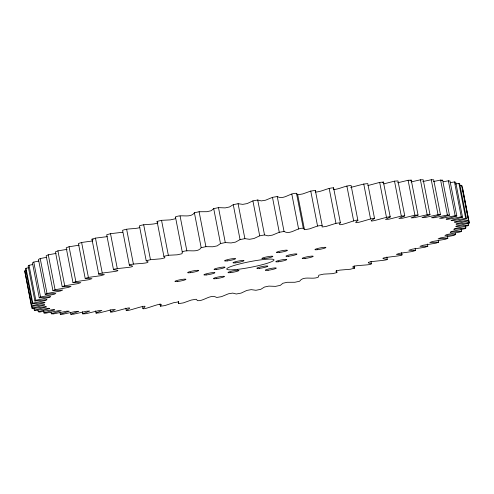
<?xml version="1.0" encoding="UTF-8"?>
<svg xmlns="http://www.w3.org/2000/svg" width="494" height="494" viewBox="0 0 494 494"><rect width="100%" height="100%" fill="white"/><g stroke="black" fill="none" stroke-linecap="round" stroke-linejoin="round"><path stroke-width="0.74" d="M24.743 270.928L31.493 306.465L43.707 304.644C44.775 304.051 45.22 305.391 43.904 305.28L32.03 308.182L24.743 270.928L26.083 270.607M31.493 306.465L31.53 305.86L44.299 302.908L45.01 302.242L32.326 303.89L25.534 268.958L26.009 268.279L28.782 267.649M157.178 222.01L157.092 221.411L161.544 220.33L170.35 219.886L174.648 218.928L175.265 218.725L175.469 217.033C181.045 213.853 190.351 218.663 194.389 212.766L199.101 211.735L206.856 211.704L211.117 210.74L213.711 208.629L218.49 207.634L225.153 207.894L229.506 206.961L233.267 204.658L238.089 203.713L242.77 204.362L247.173 203.577L252.909 200.891L257.726 200.002L261.264 200.91L265.605 200.194L272.478 197.353L277.251 196.526C283.476 200.28 290.04 192.666 296.505 193.315L297.678 194.729L298.345 194.685L302.711 193.938L310.757 191.079L315.333 190.394L315.61 190.956M315.505 192.061C321.816 191.851 327.263 187.948 333.58 187.788L340.372 222.726L335.957 223.331L326.034 226.474L322.094 226.981L322.125 225.326L317.549 226.017L309.503 228.876L305.138 229.617L304.465 229.667L303.297 228.247C296.832 227.598 290.268 235.212 284.038 231.458L279.264 232.285L272.392 235.125L268.057 235.848L264.518 234.934L259.702 235.823L253.965 238.516L249.563 239.294L244.876 238.651L240.059 239.596L235.508 242.116L231.075 242.949L225.283 242.573L220.497 243.561L217.169 245.889L212.747 246.772L205.893 246.667L201.182 247.698C197.137 253.595 187.837 248.791 182.255 251.971L182.058 253.657L181.44 253.867L177.142 254.818L168.337 255.262L163.885 256.343L164.885 257.794L161.1 258.8L150.472 259.69L146.205 260.783L139.419 225.844C145.384 223.609 151.954 225.134 157.926 222.948M462.47 188.14L462.508 187.535L469.257 223.072L456.487 226.024L455.783 226.697L468.466 225.042L468.034 222.813M354.149 265.926L354.581 268.156L350.314 269.249L339.687 270.132L335.901 271.138L336.908 272.589L332.456 273.67L323.65 274.114L319.352 275.072L318.735 275.275L318.531 276.967C312.955 280.147 303.649 275.337 299.611 281.234L294.899 282.265L287.144 282.296L282.883 283.26L280.289 285.371L275.51 286.366L268.847 286.106L264.494 287.039L260.733 289.342L255.911 290.287L251.23 289.638L246.827 290.423L241.091 293.109L236.274 293.998L232.736 293.09L228.395 293.807L221.522 296.647L216.749 297.474C210.524 293.72 203.96 301.334 197.495 300.685L196.322 299.271L195.655 299.315L191.289 300.062L183.243 302.921L178.667 303.606L178.698 301.951L178.093 301.976L173.814 302.655L164.835 305.601L160.42 306.212C166.126 299.914 143.062 310.763 142.89 308.478L142.457 306.249M333.407 188.442L333.58 187.788M340.372 222.726C334.666 229.018 357.73 218.169 357.897 220.454L351.111 185.522C344.979 185.627 339.6 189.177 333.524 189.579M32.326 303.89L32.802 303.211L45.886 300.346L46.979 299.605L34.913 301.007L28.127 266.068L29.029 265.315L32.567 264.556M468.466 225.042L467.991 225.721L454.906 228.592L453.807 229.327L465.873 227.932L465.441 225.702M142.89 308.478C152.745 301.809 125.779 312.393 126.229 310.393L125.797 308.163M357.897 220.454C348.048 227.123 375.014 216.545 374.557 218.539L367.771 183.607L363.769 184.046L350.672 187.442M34.913 301.007L35.821 300.253L49.116 297.487L50.592 296.69L39.242 297.826L32.45 262.888L33.777 262.067L38.791 261.042M465.873 227.932L464.971 228.685L451.67 231.451L450.207 232.304L461.55 231.112L461.118 228.883M126.229 310.393C139.351 303.353 110.335 313.69 110.57 311.936L110.137 309.707M374.557 218.539C361.441 225.585 390.451 215.242 390.223 216.996L383.43 182.064L379.682 182.41L367.888 185.565M39.242 297.826L40.564 296.999L53.97 294.362L55.847 293.448L45.269 294.375L38.476 259.436L40.212 258.553L46.683 257.318M461.55 231.112L460.223 231.933L446.823 234.57L444.946 235.49L455.524 234.564L455.233 233.075M110.57 311.936L115.312 309.485L111.891 309.713L99.492 312.85L96.034 313.097L95.601 310.868M382.424 182.65L383.43 182.064M390.223 216.996L385.474 219.447L388.895 219.225L401.301 216.088L404.753 215.835L397.966 180.903L394.508 181.15L383.702 183.898M45.269 294.375L47.004 293.492L60.404 290.997L62.676 290.034L52.944 290.682L46.152 255.75L48.282 254.805L56.143 253.41M455.524 234.564L453.788 235.447L440.389 237.935L438.11 238.905L447.848 238.25L447.41 236.021M96.034 313.097L101.894 310.43L98.3 310.714L85.882 313.715L82.745 313.869L82.307 311.64M404.753 215.835L398.893 218.502L402.493 218.225L414.904 215.217L418.048 215.069L411.255 180.131L408.118 180.285L397.577 182.817M52.944 290.682L55.075 289.743L68.363 287.422L71.019 286.409L62.213 286.779L55.421 251.847L57.928 250.859L67.067 249.347M447.848 238.25L445.718 239.195L432.423 241.51L429.768 242.529L438.579 242.153L438.289 240.671M82.745 313.869L89.704 311.059L86.419 311.245L73.6 314.184L70.803 314.24L70.512 312.751M410.082 180.631L411.255 180.131M418.048 215.069L411.082 217.873L414.367 217.687L427.187 214.748L429.99 214.692L423.197 179.76L420.4 179.816L411.02 181.946M62.213 286.779L64.72 285.791L77.793 283.661L80.806 282.611L72.995 282.698L66.202 247.766L69.074 246.741L79.145 245.197M438.579 242.153L436.072 243.141L423 245.277L419.98 246.327L427.798 246.234L427.366 244.005M70.803 314.24L78.812 311.319L75.866 311.399L62.744 314.258L60.305 314.215L60.015 312.727M429.99 214.692L421.981 217.619L424.926 217.533L438.048 214.68L440.487 214.723L433.695 179.785L431.256 179.742L422.79 181.564M72.995 282.698L75.86 281.673L88.611 279.746L91.958 278.665L85.203 278.468L78.416 243.536L81.621 242.48L92.792 240.918M427.798 246.234L424.926 247.259L412.181 249.192L408.828 250.273L415.584 250.464L415.151 248.235M60.305 314.215L69.296 311.195L66.715 311.177L53.395 313.925L51.339 313.783L51.049 312.294M440.487 214.723L431.49 217.743L434.078 217.755L447.397 215.007L449.454 215.149L442.661 180.217L440.605 180.075L433.442 181.526M85.203 278.468L88.407 277.412L100.733 275.701L104.388 274.602L98.744 274.127L91.952 239.195L95.472 238.114L107.266 236.638M415.584 250.464L412.379 251.52L399.566 253.329L396.404 254.391L402.048 254.805L401.61 252.576M441.284 180.662L442.661 180.217M51.339 313.783L61.244 310.695L59.039 310.578L45.633 313.196L43.978 312.955L43.54 310.726M449.454 215.149L439.549 218.243L441.747 218.354L455.159 215.736L456.814 215.977L450.022 181.045L448.367 180.804L443.328 181.755M98.744 274.127C98.053 272.626 129.107 271.058 113.509 269.712L106.716 234.774L110.514 233.681L122.642 232.26M402.048 254.805C402.74 256.306 371.679 257.874 387.284 259.227L386.851 256.997M43.978 312.955L54.711 309.824L52.907 309.608L39.514 312.078L38.273 311.739L37.982 310.257M456.814 215.977L446.082 219.114L447.879 219.324L461.273 216.86L462.514 217.193L455.727 182.261L454.486 181.922L450.188 182.687M113.509 269.712C112.342 268.075 142.031 267.482 129.372 265.247L122.58 230.315C128.131 228.148 134.269 229.302 139.901 227.567M387.284 259.227C388.445 260.857 358.761 261.456 371.42 263.685L370.988 261.456M38.273 311.739L49.77 308.522L48.369 308.275L35.099 310.572L34.284 310.146L33.845 307.916M462.514 217.193L451.022 220.41L452.424 220.657L465.688 218.367L466.509 218.793L459.716 183.854L458.901 183.428L455.375 184.015M129.372 265.247C128.397 263.228 155.153 264.117 146.205 260.783M371.42 263.685C372.396 265.704 345.633 264.815 354.581 268.156M34.284 310.146L46.473 306.922L45.454 306.589L32.419 308.694L32.03 308.182M466.509 218.793L454.319 222.01L455.338 222.343L468.374 220.238L468.763 220.756L456.888 223.659C455.573 223.547 456.018 224.881 457.086 224.295L469.3 222.473M459.513 185.621L461.581 185.306L461.97 185.818L469.257 223.072M91.952 239.195L93.187 239.343M25.237 273.244L25.626 273.762M461.581 185.306L468.374 220.238M458.901 183.428L465.688 218.367M454.486 181.922L461.273 216.86M448.367 180.804L455.159 215.736M440.605 180.075L447.397 215.007M431.256 179.742L438.048 214.68M420.4 179.816L427.187 214.748M408.118 180.285L414.904 215.217M394.508 181.15L401.301 216.088M379.682 182.41L386.475 217.341M363.769 184.046L370.556 218.978M346.881 186.047L353.673 220.979M329.165 188.399L335.957 223.331M336.47 270.36L336.908 272.589M315.333 190.394L322.125 225.326M310.757 191.079L317.549 226.017M297.678 194.667L304.465 229.667M296.505 193.315L303.297 228.247M291.812 194.074L298.604 229.006M277.251 196.526L284.038 231.458M272.478 197.353L279.264 232.285M257.726 200.002L264.518 234.934M252.909 200.891L259.702 235.823M238.089 203.713L244.876 238.651M233.267 204.658L240.059 239.596M218.49 207.634L225.283 242.573M213.711 208.629L220.497 243.561M199.101 211.735L205.893 246.667M194.389 212.766L201.182 247.698M180.069 215.977L186.856 250.909M175.469 217.033L182.255 251.971M178.235 301.377L178.667 303.606M161.544 220.33L168.337 255.262M157.092 221.411L163.885 256.343M159.982 303.983L160.42 306.212M143.686 224.751L150.472 259.69M126.625 229.216L133.417 264.148M110.514 233.681L117.3 268.619M95.472 238.114L102.258 273.052M81.621 242.48L88.407 277.412M69.074 246.741L75.86 281.673M57.928 250.859L64.72 285.791M48.282 254.805L55.075 289.743M40.212 258.553L47.004 293.492M33.777 262.067L40.564 296.999M29.029 265.315L35.821 300.253M26.009 268.279L32.802 303.211M32.129 307.206L32.419 308.694M216.187 269.477A5.632 0.667 -11 0 0 225.036 267.334A5.632 0.667 -11 0 0 217.434 268.075A5.632 0.667 -11 0 0 216.187 269.477M190.449 272.682A5.632 0.667 -11 0 0 198.644 270.502A5.632 0.667 -11 0 0 190.246 271.546A5.632 0.667 -11 0 0 190.449 272.682M278.579 261.746A5.632 0.667 -11 0 0 286.767 259.566A5.632 0.667 -11 0 0 278.375 260.61A5.632 0.667 -11 0 0 278.579 261.746M305.014 258.467A5.632 0.667 -11 0 0 313.208 256.287A5.632 0.667 -11 0 0 304.81 257.325A5.632 0.667 -11 0 0 305.014 258.467M264.679 258.541A5.632 0.667 -11 0 0 272.867 256.361A5.632 0.667 -11 0 0 264.475 257.405A5.632 0.667 -11 0 0 264.679 258.541M279.203 252.508A5.632 0.667 -11 0 0 287.391 250.328A5.632 0.667 -11 0 0 278.999 251.372A5.632 0.667 -11 0 0 279.203 252.508M230.791 272.608A5.632 0.667 -11 0 0 238.979 270.428A5.632 0.667 -11 0 0 230.587 271.472A5.632 0.667 -11 0 0 230.791 272.608M216.267 278.635A5.632 0.667 -11 0 0 224.455 276.455A5.632 0.667 -11 0 0 216.063 277.498A5.632 0.667 -11 0 0 216.267 278.635M259.665 268.328A5.632 0.667 -11 0 0 267.859 266.149A5.632 0.667 -11 0 0 259.467 267.186A5.632 0.667 -11 0 0 259.665 268.328M268.094 270.267A5.632 0.667 -11 0 0 276.282 268.088A5.632 0.667 -11 0 0 267.89 269.131A5.632 0.667 -11 0 0 268.094 270.267M235.799 262.82A5.632 0.667 -11 0 0 243.987 260.641A5.632 0.667 -11 0 0 235.595 261.684A5.632 0.667 -11 0 0 235.799 262.82M227.37 260.875A5.632 0.667 -11 0 0 235.564 258.695A5.632 0.667 -11 0 0 227.172 259.739A5.632 0.667 -11 0 0 227.37 260.875M206.702 274.899A5.632 0.667 -11 0 0 214.89 272.719A5.632 0.667 -11 0 0 206.498 273.762A5.632 0.667 -11 0 0 206.702 274.899M177.735 281.481A5.632 0.667 -11 0 0 185.929 279.301A5.632 0.667 -11 0 0 177.531 280.345A5.632 0.667 -11 0 0 177.735 281.481M288.768 256.244A5.632 0.667 -11 0 0 296.956 254.07A5.632 0.667 -11 0 0 288.564 255.108A5.632 0.667 -11 0 0 288.768 256.244M317.728 249.661A5.632 0.667 -11 0 0 325.923 247.488A5.632 0.667 -11 0 0 317.525 248.525A5.632 0.667 -11 0 0 317.728 249.661M237.565 269.36A24.064 2.847 -11 0 0 273.991 260.091A24.064 2.847 -11 0 0 239.627 263.944A24.064 2.847 -11 0 0 237.565 269.36"/></g></svg>
